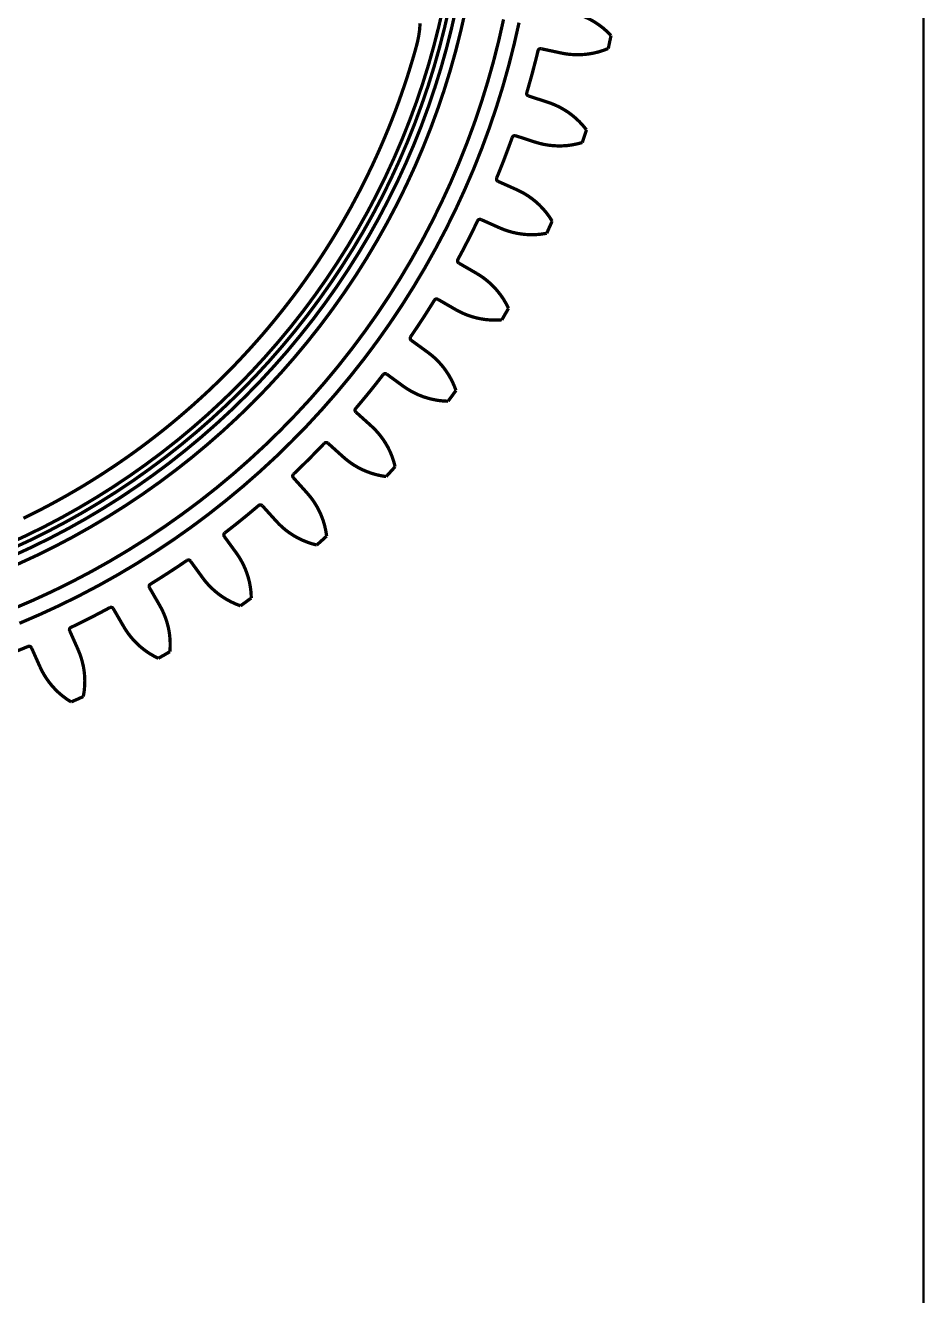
# Model space of a CAD drawing. Extents: x 0.4 to 23.1, y 0.4 to 16.1.
# Drawn here: x 20.236 to 22.945, y 8.256 to 12.083 of the extents above; entities that cross this region are included whole.
import ezdxf

# ---------------------------------------------------------------- set-up
doc = ezdxf.new("R2010")
doc.units = 0
doc.layers.get('0').update_dxf_attribs({"linetype": 'CONTINUOUS'})

msp = doc.modelspace()

# ---------------------------------------------------------------- linework, layer by layer
at = {"color": 254, "const_width": 0.00708}
msp.add_lwpolyline([(22.9415, 16.1028), (22.9415, 0.4088)], dxfattribs=at)
at = {"color": 0, "const_width": 0.00985}
for points in [[(21.495, 12.1401), (21.4817, 12.0815), (21.4669, 12.0233), (21.4507, 11.9655), (21.4328, 11.9081), (21.4135, 11.8512), (21.3926, 11.7949), (21.3704, 11.7391), (21.3467, 11.6839), (21.3215, 11.6293), (21.295, 11.5755), (21.2671, 11.5223), (21.2376, 11.4699), (21.2069, 11.4182), (21.1749, 11.3675), (21.1415, 11.3175), (21.1069, 11.2684), (21.071, 11.2203), (21.0338, 11.1731), (20.9953, 11.127), (20.9557, 11.0818), (20.915, 11.0377), (20.8731, 10.9946), (20.83, 10.9528), (20.786, 10.9119), (20.7407, 10.8723), (20.6946, 10.8339), (20.6474, 10.7968), (20.5992, 10.7608), (20.5501, 10.7261), (20.5003, 10.6928), (20.4494, 10.6607), (20.3978, 10.63), (20.3454, 10.6006), (20.2922, 10.5726), (20.2383, 10.5461), (20.1837, 10.5209)], [(20.191, 10.5048), (20.246, 10.5301), (20.3003, 10.5569), (20.3539, 10.5851), (20.4067, 10.6146), (20.4586, 10.6456), (20.5099, 10.6779), (20.5603, 10.7115), (20.6096, 10.7465), (20.6582, 10.7827), (20.7057, 10.8202), (20.7522, 10.8589), (20.7978, 10.8988), (20.8422, 10.9399), (20.8856, 10.9821), (20.9278, 11.0255), (20.9689, 11.0699), (21.0088, 11.1155), (21.0475, 11.162), (21.085, 11.2095), (21.1212, 11.258), (21.1561, 11.3075), (21.1897, 11.3578), (21.2221, 11.409), (21.2531, 11.461), (21.2826, 11.5138), (21.3108, 11.5674), (21.3375, 11.6217), (21.3629, 11.6767), (21.3868, 11.7323), (21.4092, 11.7885), (21.4301, 11.8453), (21.4497, 11.9026), (21.4676, 11.9604), (21.484, 12.0187), (21.499, 12.0774), (21.5124, 12.1364)], [(21.5328, 12.1321), (21.5193, 12.0725), (21.5043, 12.0133), (21.4878, 11.9545), (21.4696, 11.8962), (21.45, 11.8383), (21.4289, 11.781), (21.4063, 11.7242), (21.3821, 11.6681), (21.3565, 11.6126), (21.3294, 11.5579), (21.3011, 11.5038), (21.2713, 11.4505), (21.24, 11.3981), (21.2074, 11.3464), (21.1735, 11.2956), (21.1382, 11.2457), (21.1017, 11.1967), (21.0637, 11.1488), (21.0249, 11.1018), (20.9844, 11.0559), (20.9431, 11.011), (20.9004, 10.9673), (20.8567, 10.9246), (20.8118, 10.8832), (20.7658, 10.8429), (20.7189, 10.8039), (20.671, 10.766), (20.6221, 10.7295), (20.5721, 10.6942), (20.5214, 10.6603), (20.4697, 10.6277), (20.4172, 10.5965), (20.3639, 10.5666), (20.3097, 10.5382), (20.255, 10.5112), (20.1996, 10.4856)], [(21.6765, 12.1015), (21.6622, 12.0382), (21.6463, 11.9753), (21.6286, 11.9128), (21.6094, 11.8508), (21.5886, 11.7893), (21.566, 11.7283), (21.5419, 11.668), (21.5164, 11.6083), (21.4892, 11.5494), (21.4604, 11.4912), (21.4303, 11.4337), (21.3985, 11.3771), (21.3653, 11.3212), (21.3306, 11.2663), (21.2946, 11.2123), (21.2571, 11.1593), (21.2182, 11.1073), (21.1781, 11.0563), (21.1365, 11.0063), (21.0938, 10.9575), (21.0496, 10.9099), (21.0043, 10.8633), (20.9578, 10.818), (20.9101, 10.774), (20.8614, 10.7312), (20.8114, 10.6896), (20.7604, 10.6494), (20.7083, 10.6106), (20.6553, 10.5731), (20.6014, 10.5371), (20.5464, 10.5024), (20.4907, 10.4692), (20.434, 10.4374), (20.3765, 10.4072), (20.3183, 10.3785), (20.2593, 10.3513), (20.1997, 10.3257)], [(20.2112, 10.4592), (20.2675, 10.4851), (20.3229, 10.5124), (20.3776, 10.5412), (20.4315, 10.5715), (20.4847, 10.6031), (20.5371, 10.6361), (20.5885, 10.6704), (20.6389, 10.7061), (20.6885, 10.7431), (20.7371, 10.7814), (20.7846, 10.821), (20.8311, 10.8617), (20.8765, 10.9037), (20.9208, 10.9468), (20.964, 10.9912), (21.006, 11.0366), (21.0467, 11.0831), (21.0862, 11.1306), (21.1246, 11.1791), (21.1615, 11.2287), (21.1972, 11.2792), (21.2317, 11.3306), (21.2646, 11.3829), (21.2962, 11.4361), (21.3264, 11.49), (21.3553, 11.5448), (21.3826, 11.6002), (21.4085, 11.6564), (21.4329, 11.7132), (21.4558, 11.7706), (21.4772, 11.8287), (21.4971, 11.8872), (21.5154, 11.9463), (21.5322, 12.0058), (21.5474, 12.0658), (21.5611, 12.1261)], [(21.7231, 12.0916), (21.7085, 12.0271), (21.6922, 11.9629), (21.6743, 11.8992), (21.6546, 11.836), (21.6333, 11.7734), (21.6104, 11.7113), (21.586, 11.6498), (21.5597, 11.589), (21.5321, 11.5289), (21.5028, 11.4696), (21.4719, 11.411), (21.4397, 11.3533), (21.4058, 11.2964), (21.3706, 11.2404), (21.3338, 11.1854), (21.2956, 11.1313), (21.256, 11.0783), (21.215, 11.0264), (21.1726, 10.9755), (21.129, 10.9257), (21.0842, 10.8771), (21.0379, 10.8298), (20.9906, 10.7835), (20.9419, 10.7386), (20.8922, 10.695), (20.8412, 10.6527), (20.7893, 10.6117), (20.7364, 10.5721), (20.6824, 10.5339), (20.6272, 10.4972), (20.5713, 10.4619), (20.5144, 10.428), (20.4567, 10.3957), (20.3981, 10.3649), (20.3388, 10.3356), (20.2786, 10.3079), (20.2179, 10.2817)], [(21.8765, 12.1234), (21.8894, 12.1202), (21.9022, 12.1164), (21.9147, 12.1118), (21.9272, 12.1063), (21.9394, 12.1002), (21.9514, 12.0933), (21.9644, 12.0845), (21.9769, 12.075), (21.9889, 12.0644), (22.0003, 12.053)], [(21.4251, 12.0898), (21.4233, 12.0686), (21.4211, 12.0529), (21.4181, 12.0373), (21.4142, 12.0218)], [(22.0003, 12.053), (21.9993, 12.0481), (21.9982, 12.0432), (21.9972, 12.0383), (21.9951, 12.0285), (21.994, 12.0236), (21.9931, 12.0187), (21.9919, 12.0138)], [(20.2301, 10.5981), (20.2564, 10.6112), (20.2825, 10.6245), (20.3085, 10.6382), (20.3343, 10.6522), (20.36, 10.6666), (20.3854, 10.6812), (20.4107, 10.6962), (20.4357, 10.7116), (20.4606, 10.7273), (20.4851, 10.7433), (20.5096, 10.7596), (20.5338, 10.7762), (20.5578, 10.7931), (20.5815, 10.8104), (20.605, 10.828), (20.6283, 10.8459), (20.6514, 10.864), (20.6742, 10.8825), (20.6968, 10.9013), (20.719, 10.9204), (20.7411, 10.9397), (20.7629, 10.9594), (20.7846, 10.9793), (20.8058, 10.9995), (20.8269, 11.02), (20.8476, 11.0408), (20.8682, 11.0618), (20.8883, 11.0831), (20.9083, 11.1047), (20.9279, 11.1265), (20.9474, 11.1486), (20.9664, 11.1709), (20.9851, 11.1935), (21.0036, 11.2163), (21.0218, 11.2394), (21.0397, 11.2627), (21.0574, 11.2862), (21.0746, 11.3099), (21.0915, 11.3339), (21.1082, 11.3581), (21.1244, 11.3825), (21.1404, 11.4072), (21.1561, 11.432), (21.1714, 11.457), (21.1865, 11.4823), (21.2011, 11.5077), (21.2156, 11.5333), (21.2294, 11.5591), (21.2432, 11.5851), (21.2565, 11.6113), (21.2694, 11.6376), (21.2821, 11.6641), (21.2944, 11.6908), (21.3064, 11.7176), (21.3179, 11.7446), (21.3292, 11.7717), (21.3401, 11.799), (21.3507, 11.8264), (21.3608, 11.8539), (21.3706, 11.8816), (21.38, 11.9094), (21.3892, 11.9373), (21.3978, 11.9654), (21.4063, 11.9935), (21.4142, 12.0218)], [(21.8506, 12.0001), (21.8636, 11.9977), (21.8768, 11.9961), (21.8901, 11.9952), (21.9039, 11.995), (21.9175, 11.9957), (21.9313, 11.9971), (21.9467, 11.9997), (21.9618, 12.0033), (21.9769, 12.008), (21.9919, 12.0138)], [(21.7804, 12.0072), (21.7765, 11.9913), (21.7725, 11.9754), (21.7683, 11.9595), (21.7642, 11.9436), (21.7599, 11.9278), (21.7554, 11.912), (21.751, 11.8962), (21.7464, 11.8805)], [(21.7897, 12.0131), (21.7869, 12.0132), (21.7844, 12.0124), (21.7822, 12.0107), (21.7808, 12.0085), (21.7804, 12.0072)], [(21.7897, 12.0131), (21.8506, 12.0001)], [(21.7515, 11.8708), (21.7492, 11.872), (21.7474, 11.874), (21.7462, 11.8765), (21.7461, 11.8791), (21.7464, 11.8805)], [(21.7515, 11.8708), (21.8106, 11.8516)], [(21.8106, 11.8516), (21.8231, 11.8471), (21.8353, 11.8419), (21.8472, 11.836), (21.8592, 11.8293), (21.8707, 11.8219), (21.8818, 11.8138), (21.8939, 11.8038), (21.9053, 11.793), (21.9161, 11.7812), (21.9262, 11.7687)], [(21.7028, 11.7461), (21.6972, 11.7307), (21.6915, 11.7153), (21.6858, 11.6999), (21.68, 11.6846), (21.6742, 11.6693), (21.6681, 11.654), (21.6619, 11.6388), (21.6557, 11.6236)], [(21.7126, 11.751), (21.71, 11.7514), (21.7074, 11.7508), (21.705, 11.7494), (21.7033, 11.7473), (21.7028, 11.7461)], [(21.7126, 11.751), (21.7718, 11.7317)], [(21.9262, 11.7687), (21.9232, 11.7591), (21.9217, 11.7543), (21.9201, 11.7496), (21.9185, 11.7448), (21.9169, 11.7401), (21.9154, 11.7353), (21.9139, 11.7305)], [(21.7718, 11.7317), (21.7846, 11.728), (21.7976, 11.7249), (21.8107, 11.7227), (21.8243, 11.7211), (21.8381, 11.7203), (21.8517, 11.7203), (21.8674, 11.7212), (21.8828, 11.7233), (21.8985, 11.7264), (21.9139, 11.7305)], [(21.6599, 11.6134), (21.6576, 11.6149), (21.656, 11.6171), (21.6553, 11.6197), (21.6553, 11.6223), (21.6557, 11.6236)], [(21.6599, 11.6134), (21.7165, 11.5882)], [(21.7165, 11.5882), (21.7285, 11.5824), (21.7401, 11.576), (21.7514, 11.5689), (21.7625, 11.5609), (21.7732, 11.5524), (21.7835, 11.5431), (21.7944, 11.5319), (21.8046, 11.52), (21.8142, 11.5071), (21.8229, 11.4936)], [(21.5982, 11.4946), (21.5911, 11.4798), (21.5839, 11.4651), (21.5767, 11.4504), (21.5692, 11.4358), (21.5618, 11.4212), (21.5542, 11.4066), (21.5464, 11.3921), (21.5388, 11.3777)], [(21.6086, 11.4984), (21.606, 11.499), (21.6032, 11.4987), (21.6008, 11.4976), (21.599, 11.4957), (21.5982, 11.4946)], [(21.6086, 11.4984), (21.6654, 11.473)], [(21.8229, 11.4936), (21.8208, 11.489), (21.8189, 11.4844), (21.8168, 11.4799), (21.8147, 11.4753), (21.8107, 11.4662), (21.8086, 11.4615), (21.8065, 11.457)], [(21.6654, 11.473), (21.6778, 11.4679), (21.6903, 11.4636), (21.7032, 11.46), (21.7165, 11.457), (21.73, 11.4548), (21.7438, 11.4533), (21.7593, 11.4526), (21.775, 11.453), (21.7908, 11.4545), (21.8065, 11.457)], [(21.5417, 11.3671), (21.5396, 11.3688), (21.5382, 11.3712), (21.5378, 11.3738), (21.5382, 11.3764), (21.5388, 11.3777)], [(21.5417, 11.3671), (21.5954, 11.3361)], [(21.5954, 11.3361), (21.6067, 11.329), (21.6176, 11.3215), (21.6281, 11.3132), (21.6383, 11.3041), (21.6481, 11.2945), (21.6572, 11.2843), (21.6669, 11.272), (21.676, 11.259), (21.684, 11.2452), (21.6913, 11.2309)], [(21.4681, 11.2553), (21.4594, 11.2414), (21.4507, 11.2275), (21.4419, 11.2136), (21.4331, 11.1998), (21.424, 11.1861), (21.415, 11.1725), (21.4058, 11.1589), (21.3965, 11.1453)], [(21.4786, 11.258), (21.4763, 11.2589), (21.4735, 11.259), (21.471, 11.2581), (21.4689, 11.2564), (21.4681, 11.2553)], [(21.4786, 11.258), (21.5326, 11.2268)], [(21.5326, 11.2268), (21.5443, 11.2205), (21.5564, 11.2149), (21.5687, 11.2099), (21.5817, 11.2056), (21.595, 11.2019), (21.6083, 11.1991), (21.6238, 11.1968), (21.6394, 11.1955), (21.6553, 11.1953), (21.6712, 11.1962)], [(21.6913, 11.2309), (21.6889, 11.2265), (21.6789, 11.2092), (21.6764, 11.2048), (21.6739, 11.2005), (21.6712, 11.1962)], [(21.3985, 11.1344), (21.3965, 11.1363), (21.3954, 11.1388), (21.3953, 11.1415), (21.396, 11.1441), (21.3965, 11.1453)], [(21.3985, 11.1344), (21.4486, 11.098)], [(21.4486, 11.098), (21.4592, 11.0898), (21.4693, 11.0811), (21.4787, 11.0718), (21.4881, 11.0617), (21.4968, 11.0511), (21.5047, 11.04), (21.5132, 11.0268), (21.5207, 11.0129), (21.5274, 10.9984), (21.5331, 10.9833)], [(21.3135, 11.031), (21.3035, 11.018), (21.2935, 11.0051), (21.2832, 10.9922), (21.2729, 10.9794), (21.2625, 10.9667), (21.2521, 10.9541), (21.2415, 10.9415), (21.231, 10.929)], [(21.3244, 11.0326), (21.3219, 11.0337), (21.3193, 11.034), (21.3167, 11.0334), (21.3144, 11.032), (21.3135, 11.031)], [(21.3244, 11.0326), (21.3747, 10.9959)], [(21.3747, 10.9959), (21.3858, 10.9884), (21.3972, 10.9816), (21.409, 10.9753), (21.4214, 10.9696), (21.4342, 10.9646), (21.4472, 10.9604), (21.4624, 10.9565), (21.4776, 10.9536), (21.4936, 10.9517), (21.5094, 10.9509)], [(21.5331, 10.9833), (21.5214, 10.9671), (21.5183, 10.9631), (21.5154, 10.959), (21.5124, 10.955), (21.5094, 10.9509)], [(21.2317, 10.918), (21.23, 10.9201), (21.2292, 10.9227), (21.2293, 10.9254), (21.2301, 10.9279), (21.231, 10.929)], [(21.2317, 10.918), (21.2778, 10.8765)], [(21.2778, 10.8765), (21.2875, 10.8673), (21.2965, 10.8576), (21.305, 10.8474), (21.3132, 10.8364), (21.3207, 10.8249), (21.3276, 10.813), (21.3346, 10.7989), (21.3406, 10.7844), (21.3457, 10.7692), (21.3497, 10.7537)], [(21.1364, 10.824), (21.1251, 10.8122), (21.1136, 10.8004), (21.1022, 10.7887), (21.0907, 10.777), (21.079, 10.7655), (21.0674, 10.754), (21.0556, 10.7426), (21.0436, 10.7312)], [(21.1474, 10.8244), (21.1451, 10.8258), (21.1425, 10.8264), (21.1399, 10.8261), (21.1375, 10.8249), (21.1364, 10.824)], [(21.1474, 10.8244), (21.1937, 10.7828)], [(21.1937, 10.7828), (21.2039, 10.7741), (21.2144, 10.7661), (21.2254, 10.7587), (21.2374, 10.7517), (21.2494, 10.7454), (21.2619, 10.7399), (21.2767, 10.7344), (21.2917, 10.7299), (21.3072, 10.7264), (21.3229, 10.7239)], [(21.3497, 10.7537), (21.3464, 10.7499), (21.3431, 10.7462), (21.3397, 10.7425), (21.3331, 10.735), (21.3296, 10.7313), (21.3263, 10.7276), (21.3229, 10.7239)], [(21.0432, 10.7203), (21.0418, 10.7225), (21.0412, 10.7252), (21.0415, 10.7278), (21.0428, 10.7302), (21.0436, 10.7312)], [(21.0432, 10.7203), (21.0847, 10.6742)], [(21.0847, 10.6742), (21.0933, 10.664), (21.1014, 10.6534), (21.1087, 10.6423), (21.1158, 10.6305), (21.1221, 10.6183), (21.1276, 10.6058), (21.1331, 10.591), (21.1375, 10.576), (21.141, 10.5603), (21.1435, 10.5445)], [(20.9387, 10.6367), (20.9261, 10.6261), (20.9136, 10.6156), (20.901, 10.6051), (20.8882, 10.5948), (20.8754, 10.5845), (20.8626, 10.5743), (20.8497, 10.5642), (20.8367, 10.5541)], [(20.9497, 10.636), (20.9475, 10.6376), (20.945, 10.6385), (20.9422, 10.6384), (20.9397, 10.6375), (20.9387, 10.6367)], [(20.9497, 10.636), (20.9914, 10.5897)], [(20.9914, 10.5897), (21.0006, 10.5801), (21.0101, 10.571), (21.0204, 10.5624), (21.0314, 10.5543), (21.0429, 10.5467), (21.0547, 10.5399), (21.0687, 10.5329), (21.0832, 10.5269), (21.0982, 10.5217), (21.1136, 10.5176)], [(20.8351, 10.5433), (20.834, 10.5457), (20.8336, 10.5483), (20.8343, 10.551), (20.8357, 10.5532), (20.8367, 10.5541)], [(20.8351, 10.5433), (20.8717, 10.4931)], [(21.1435, 10.5445), (21.1361, 10.5378), (21.1324, 10.5343), (21.1286, 10.531), (21.1211, 10.5243), (21.1174, 10.521), (21.1136, 10.5176)], [(20.8717, 10.4931), (20.8792, 10.4821), (20.886, 10.4707), (20.8922, 10.4589), (20.8979, 10.4465), (20.9028, 10.4337), (20.9071, 10.4206), (20.911, 10.4054), (20.9138, 10.3899), (20.9157, 10.374), (20.9164, 10.358)], [(20.7224, 10.4711), (20.7089, 10.4619), (20.6953, 10.4527), (20.6815, 10.4436), (20.6679, 10.4347), (20.654, 10.4258), (20.6403, 10.417), (20.6264, 10.4083), (20.6124, 10.3996)], [(20.7332, 10.4692), (20.7313, 10.4711), (20.7289, 10.4722), (20.7263, 10.4724), (20.7236, 10.4717), (20.7224, 10.4711)], [(20.7332, 10.4692), (20.7699, 10.4188)], [(20.7699, 10.4188), (20.7779, 10.4083), (20.7867, 10.3982), (20.796, 10.3887), (20.8061, 10.3794), (20.8167, 10.3707), (20.8278, 10.3626), (20.841, 10.3543), (20.8547, 10.3468), (20.869, 10.3401), (20.884, 10.3344)], [(20.6097, 10.389), (20.6087, 10.3915), (20.6087, 10.3942), (20.6096, 10.3967), (20.6113, 10.3988), (20.6124, 10.3996)], [(20.6097, 10.389), (20.6407, 10.3352)], [(20.5006, 10.326), (20.4989, 10.3281), (20.4965, 10.3294), (20.4939, 10.3299), (20.4913, 10.3295), (20.49, 10.329)], [(20.6407, 10.3352), (20.6471, 10.3235), (20.6526, 10.3115), (20.6576, 10.2991), (20.6619, 10.2861), (20.6656, 10.2729), (20.6685, 10.2594), (20.6707, 10.2439), (20.6719, 10.2283), (20.6721, 10.2122), (20.6711, 10.1962)], [(20.9164, 10.358), (20.9124, 10.355), (20.9083, 10.3521), (20.9043, 10.3491), (20.9003, 10.3461), (20.8963, 10.3432), (20.884, 10.3344)], [(20.49, 10.329), (20.4756, 10.3212), (20.4611, 10.3135), (20.4465, 10.3059), (20.4319, 10.2984), (20.4174, 10.2911), (20.4026, 10.2837), (20.3879, 10.2765), (20.3732, 10.2694)], [(20.5006, 10.326), (20.5318, 10.2721)], [(20.3693, 10.2591), (20.3686, 10.2617), (20.3689, 10.2644), (20.37, 10.2668), (20.3719, 10.2687), (20.3732, 10.2694)], [(20.3693, 10.2591), (20.3946, 10.2024)], [(20.5318, 10.2721), (20.5388, 10.2607), (20.5464, 10.2498), (20.5546, 10.2393), (20.5636, 10.2291), (20.5732, 10.2193), (20.5835, 10.2101), (20.5957, 10.2004), (20.6085, 10.1915), (20.6222, 10.1834), (20.6364, 10.1762)], [(20.244, 10.212), (20.2289, 10.2057), (20.2136, 10.1996), (20.1985, 10.1936), (20.1831, 10.1877), (20.1678, 10.1819), (20.1524, 10.1761), (20.1369, 10.1705), (20.1215, 10.1649)], [(20.2542, 10.2079), (20.2528, 10.2101), (20.2506, 10.2117), (20.2481, 10.2125), (20.2453, 10.2123), (20.244, 10.212)], [(20.2542, 10.2079), (20.2796, 10.151)], [(20.3946, 10.2024), (20.3996, 10.1901), (20.404, 10.1775), (20.4075, 10.1647), (20.4106, 10.1514), (20.4128, 10.1378), (20.4142, 10.1242), (20.4149, 10.1085), (20.4144, 10.0928), (20.4129, 10.0768), (20.4103, 10.061)], [(20.6711, 10.1962), (20.6668, 10.1937), (20.6625, 10.1911), (20.6582, 10.1886), (20.6539, 10.1861), (20.6494, 10.1836), (20.6451, 10.1812), (20.6364, 10.1762)], [(20.2796, 10.151), (20.2853, 10.139), (20.2918, 10.1273), (20.2989, 10.116), (20.3068, 10.1049), (20.3153, 10.0942), (20.3246, 10.084), (20.3357, 10.073), (20.3475, 10.0629), (20.3603, 10.0533), (20.3738, 10.0447)], [(20.4103, 10.061), (20.4013, 10.0569), (20.3965, 10.0548), (20.3921, 10.0527), (20.3874, 10.0507), (20.3829, 10.0487), (20.3782, 10.0467), (20.3738, 10.0447)]]:
    msp.add_lwpolyline(points, dxfattribs=at)

doc.saveas('drawing.dxf')
